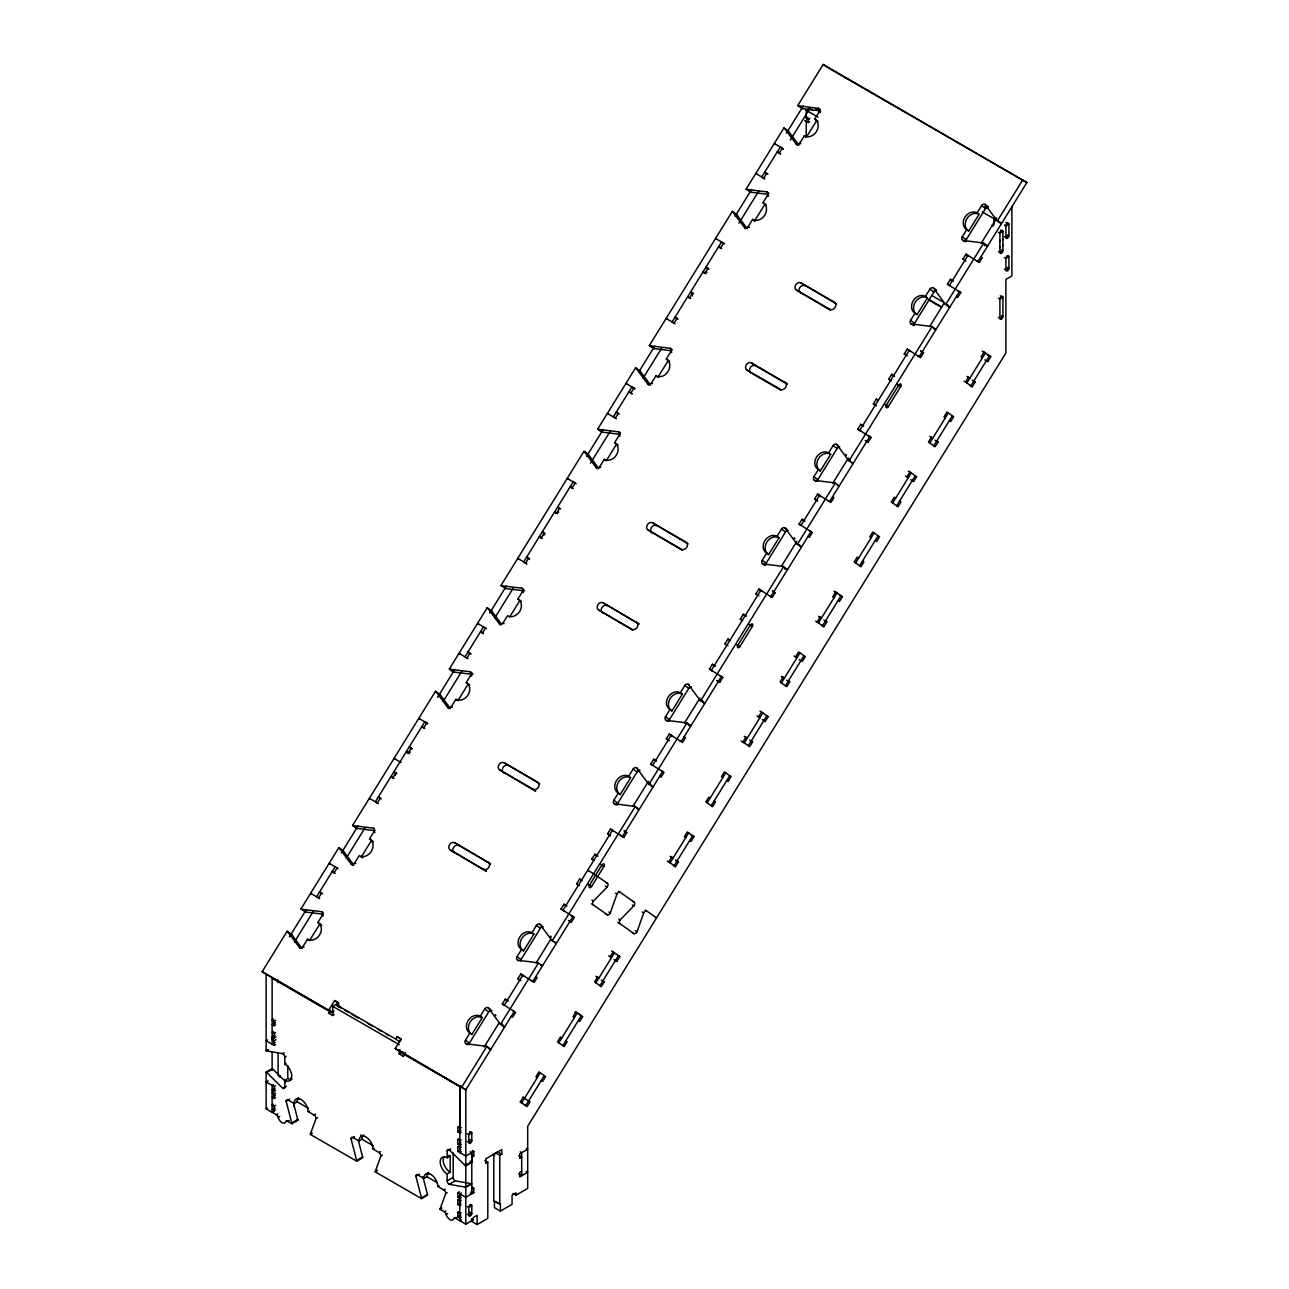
<?xml version="1.0" encoding="UTF-8"?>
<svg xmlns="http://www.w3.org/2000/svg" width="1289" height="1289" viewBox="0 0 1289 1289"><rect width="100%" height="100%" fill="white"/><g stroke="black" fill="none" stroke-linecap="round" stroke-linejoin="round"><path stroke-width="1.5" d="M275.991 1039.675L274.122 1040.755L272.124 1039.595L272.124 1036.904L275.121 1035.18M461.124 1132.209L459.819 1132.967L457.821 1131.823L457.821 1127.198L459.819 1128.358L459.819 1086.595L460.93 1085.95M470.292 1151.705L471.79 1152.559L471.79 1162.485L465.796 1165.949L465.796 1089.817L514.279 1011.43L512.78 1010.56M999.91 247.601L999.91 246.392M999.91 241.591L999.91 240.382M1002.906 245.861L1002.906 244.668M1002.906 239.867L1002.906 238.658M1011.897 206.772L1011.897 275.943L1005.903 279.391L1005.903 352.96L527.7 1126.232L527.7 1188.426L516.051 1195.161L513.054 1193.421M605.782 913.901L607.28 914.771A2.82 1.627 -60 0 0 610.325 912.902L616.98 894.034A2.82 1.627 -60 0 1 620.041 892.165L634.252 902.187A2.82 1.627 -60 0 1 633.834 905.909L620.202 919.863A2.82 1.627 -60 0 0 619.8 923.585L634.011 933.607A2.82 1.627 -60 0 0 637.056 931.738L643.71 912.87A2.82 1.627 -60 0 1 646.756 911.017L656.536 917.913L655.038 917.043M358.39 1140.652L362.612 1157.006A2.82 1.627 60 0 1 362.692 1157.715L356.699 1161.18L310.375 1134.433A2.82 1.627 60 0 1 310.456 1133.821L316.079 1118.514L317.577 1117.644M422.905 1176.744L427.465 1194.452A2.82 1.627 60 0 1 427.545 1195.161L421.567 1198.625L375.244 1171.878A2.82 1.627 60 0 1 375.325 1171.266L380.948 1155.959L382.446 1155.089M457.096 1217.412L455.597 1218.266A2.82 1.627 60 0 0 453.712 1218.717A5.639 3.255 60 0 1 449.958 1219.62A5.639 3.255 60 0 1 446.187 1214.367A2.82 1.627 60 0 0 444.302 1211.757L440.097 1209.324A2.82 1.627 60 0 1 440.177 1208.711L445.801 1193.405L447.299 1192.534M333.996 1010.866L332.691 1012.961L262.134 971.713L287.157 931.238L291.685 934.493L302.077 948.527M323.297 914.223L305.574 912.016L300.933 908.954L338.83 847.695L342.842 850.514A2.82 2.304 -54.8 0 1 343.341 850.949L353.75 864.983M374.954 830.68L357.246 828.473A2.82 2.304 -54.8 0 1 356.602 828.247L352.606 825.411L435.537 691.291L440.065 694.545L450.457 708.579M472.934 674.437L453.954 672.068A2.82 2.304 -54.8 0 1 453.325 671.843L449.313 669.023L487.21 607.747L491.721 611.002L501.389 624.037M524.607 590.894L505.626 588.541L500.986 585.48L583.933 451.359L587.929 454.179A2.82 2.304 -54.8 0 1 588.445 454.614L598.853 468.648M620.057 434.345L602.35 432.137A2.82 2.304 -54.8 0 1 601.705 431.912L597.693 429.076L635.59 367.816L640.101 371.071L650.51 385.105M671.714 350.801L654.006 348.594A2.82 2.304 -54.8 0 1 653.378 348.368L649.366 345.533L732.313 211.412L736.825 214.667L747.233 228.701M768.437 194.397L750.73 192.19L746.089 189.145L783.97 127.869L788.481 131.124L798.89 145.158M820.11 110.854L802.386 108.663L797.746 105.601L823.188 64.45L1026.866 182.555L977.98 261.619L976.482 260.749M289.429 936.894L306.363 909.502M341.327 852.964L357.923 826.104M437.454 697.51L454.84 669.394M489.707 613.032L506.303 586.173M586.608 456.306L603.22 429.463M638.99 371.619L654.683 346.225M735.004 216.375L751.6 189.515M786.435 133.202L803.337 105.859M316.595 896.773L335.14 866.788M464.975 656.842L483.52 626.841M613.355 416.895L631.916 386.909L634.575 388.795M319.591 898.642L318.592 897.934L321.557 893.132L319.559 891.988L321.573 893.39M330.403 864.21L329.162 863.324L337.138 867.948L334.173 872.734L332.175 871.59L335.172 873.443M409.241 753.678L408.242 752.969L411.207 748.168L409.209 747.024L411.723 748.78M424.822 728.478L423.823 727.769L426.788 722.984L418.796 718.36L419.811 719.069M467.971 658.695L466.972 657.986L469.937 653.201L467.939 652.041L469.953 653.459M483.552 633.511L482.553 632.802L485.518 628.001L477.542 623.393L478.783 624.279M526.718 563.728L525.703 563.019L528.683 558.218L526.685 557.074L529.183 558.83M542.298 538.528L541.283 537.819L544.264 533.018L542.266 531.874L544.264 533.292A2.111 1.225 -60 0 0 543.926 535.531M573.202 488.547L572.203 487.838L575.168 483.037L567.192 478.428L568.191 479.137M616.368 418.764L615.352 418.055L618.317 413.253L616.335 412.109L619.332 414.22M632.19 393.741L630.933 392.855L633.898 388.07L625.922 383.445L627.179 384.331M675.098 323.781L674.099 323.072L677.063 318.286L675.065 317.126L677.321 318.721M690.678 298.597L689.679 297.888L692.644 293.086L690.646 291.926L692.644 293.344A2.111 1.225 -60 0 0 692.531 295.858M706.001 273.8L705.002 273.091L707.967 268.289L705.969 267.145L708.225 268.724M721.582 248.6L720.583 247.891L723.548 243.105L715.572 238.481L716.571 239.19M764.748 178.817L763.733 178.108L766.713 173.322L764.715 172.162L767.712 174.289M780.57 153.81L779.313 152.924L782.294 148.122L774.302 143.514L775.301 144.223M395.481 775.35A2.111 1.225 -60 0 1 395.884 773.223L396.271 772.594M294.359 942.066L313.404 911.259M346.274 858.103L364.948 827.892M443.19 701.393L461.865 671.182M494.654 618.156L513.344 587.945M590.523 463.122L610.245 431.235M643.034 378.225L661.724 348.014M738.903 223.19L758.625 191.304M790.366 139.985L809.959 108.292M287.157 931.238A2.82 2.304 -54.8 0 1 287.673 931.657L299.564 947.705A2.82 2.304 -54.8 0 0 303.044 946.448L307.491 939.246A9.877 8.056 -54.8 0 0 319.672 934.896A9.877 8.056 -54.8 0 0 317.884 922.457L322.331 915.254A2.82 2.304 -54.8 0 0 321.815 911.71L301.578 909.196A2.82 2.304 -54.8 0 1 300.933 908.954M338.83 847.695A2.82 2.304 -54.8 0 1 339.329 848.13L351.22 864.162A2.82 2.304 -54.8 0 0 354.701 862.905L359.164 855.719A9.877 8.056 -54.8 0 0 371.345 851.352A9.877 8.056 -54.8 0 0 369.54 838.913L373.987 831.711A2.82 2.304 -54.8 0 0 373.488 828.166L353.234 825.653A2.82 2.304 -54.8 0 1 352.606 825.411M435.537 691.291A2.82 2.304 -54.8 0 1 436.053 691.726L447.944 707.758A2.82 2.304 -54.8 0 0 451.424 706.517L455.871 699.315A9.877 8.056 -54.8 0 0 468.052 694.948A9.877 8.056 -54.8 0 0 466.264 682.526L470.711 675.323A2.82 2.304 -54.8 0 0 470.195 671.762L449.958 669.249A2.82 2.304 -54.8 0 1 449.313 669.023M487.21 607.747A2.82 2.304 -54.8 0 1 487.709 608.182L499.6 624.214A2.82 2.304 -54.8 0 0 503.081 622.974L507.544 615.771A9.877 8.056 -54.8 0 0 519.725 611.405A9.877 8.056 -54.8 0 0 517.92 598.982L522.367 591.78A2.82 2.304 -54.8 0 0 521.868 588.219L501.614 585.705A2.82 2.304 -54.8 0 1 500.986 585.48M583.933 451.359A2.82 2.304 -54.8 0 1 584.433 451.778L596.324 467.826A2.82 2.304 -54.8 0 0 599.804 466.57L604.251 459.367A9.877 8.056 -54.8 0 0 616.432 455.017A9.877 8.056 -54.8 0 0 614.644 442.578L619.091 435.376A2.82 2.304 -54.8 0 0 618.575 431.831L598.338 429.318A2.82 2.304 -54.8 0 1 597.693 429.076M635.59 367.816A2.82 2.304 -54.8 0 1 636.105 368.251L647.98 384.283A2.82 2.304 -54.8 0 0 651.461 383.026L655.924 375.84A9.877 8.056 -54.8 0 0 668.105 371.474A9.877 8.056 -54.8 0 0 666.3 359.035L670.763 351.833A2.82 2.304 -54.8 0 0 670.248 348.288L649.994 345.774A2.82 2.304 -54.8 0 1 649.366 345.533M732.313 211.412A2.82 2.304 -54.8 0 1 732.813 211.847L744.704 227.879A2.82 2.304 -54.8 0 0 748.184 226.638L752.631 219.436A9.877 8.056 -54.8 0 0 764.812 215.07A9.877 8.056 -54.8 0 0 763.024 202.647L767.471 195.445A2.82 2.304 -54.8 0 0 766.955 191.884L746.718 189.37A2.82 2.304 -54.8 0 1 746.089 189.145M783.97 127.869A2.82 2.304 -54.8 0 1 784.485 128.304L796.36 144.336A2.82 2.304 -54.8 0 0 799.841 143.095L804.304 135.893A9.877 8.056 -54.8 0 0 816.485 131.526A9.877 8.056 -54.8 0 0 814.68 119.104L819.143 111.901A2.82 2.304 -54.8 0 0 818.628 108.34L798.374 105.827A2.82 2.304 -54.8 0 1 797.746 105.601M317.884 922.457L319.881 923.875L309.489 940.664L307.491 939.246M361.162 857.121L371.554 840.331L369.54 838.913M466.264 682.526L468.261 683.927L457.885 700.733L455.871 699.315M509.542 617.189L519.934 600.384L517.92 598.982M614.644 442.578L616.641 443.996L606.265 460.785L604.251 459.367M666.3 359.035L668.314 360.453L657.922 377.242L655.924 375.84M752.631 219.436L754.645 220.854L765.022 204.049L763.024 202.647M814.68 119.104L816.694 120.505L806.302 137.311L804.304 135.893M332.691 1012.961L328.695 1010.141L334.624 1000.538L338.62 1002.842L337.138 1005.243L341.134 1008.062M337.057 1005.919L338.346 1003.809M399.703 1041.883L395.707 1039.063L397.189 1036.662L401.185 1038.966L395.24 1048.553L465.812 1089.817L395.24 1048.553M400.17 1041.125L401.201 1039.482L397.189 1036.662M399.252 1051.389L400.186 1049.89M467.456 1044.815L465.957 1043.768A2.82 2.304 -54.8 0 1 465.442 1040.207L469.889 1033.005A9.877 8.056 -54.8 0 1 468.1 1020.582A9.877 8.056 -54.8 0 1 480.281 1016.215L484.728 1009.013A2.82 2.304 -54.8 0 1 488.209 1007.772L489.208 1008.481M518.613 960.933L517.614 960.224A2.82 2.304 -54.8 0 1 517.098 956.664L521.546 949.477A9.877 8.056 -54.8 0 1 519.757 937.039A9.877 8.056 -54.8 0 1 531.938 932.672L536.385 925.47A2.82 2.304 -54.8 0 1 539.865 924.229L542.121 925.824M616.078 805.061L614.337 803.82A2.82 2.304 -54.8 0 1 613.822 800.276L618.269 793.073A9.877 8.056 -54.8 0 1 616.48 780.635A9.877 8.056 -54.8 0 1 628.661 776.284L633.108 769.082A2.82 2.304 -54.8 0 1 636.589 767.825L637.588 768.534M667.251 721.163L665.994 720.277A2.82 2.304 -54.8 0 1 665.478 716.732L669.926 709.53A9.877 8.056 -54.8 0 1 668.137 697.091A9.877 8.056 -54.8 0 1 680.318 692.741L684.765 685.539A2.82 2.304 -54.8 0 1 688.245 684.298L689.261 684.991M764.715 565.291L762.717 563.889A2.82 2.304 -54.8 0 1 762.202 560.328L766.649 553.126A9.877 8.056 -54.8 0 1 764.86 540.703A9.877 8.056 -54.8 0 1 777.041 536.337L781.488 529.135A2.82 2.304 -54.8 0 1 784.969 527.894L786.967 529.312M815.873 481.409L814.374 480.346A2.82 2.304 -54.8 0 1 813.858 476.785L818.322 469.599A9.877 8.056 -54.8 0 1 816.517 457.16A9.877 8.056 -54.8 0 1 828.698 452.793L833.145 445.591A2.82 2.304 -54.8 0 1 836.625 444.351L838.382 445.591M913.353 325.537L911.097 323.942A2.82 2.304 -54.8 0 1 910.582 320.397L915.029 313.195A9.877 8.056 -54.8 0 1 913.24 300.756A9.877 8.056 -54.8 0 1 925.421 296.389L929.868 289.203A2.82 2.304 -54.8 0 1 933.349 287.946L935.105 289.187M964.51 241.639L962.754 240.398A2.82 2.304 -54.8 0 1 962.239 236.854L966.702 229.651A9.877 8.056 -54.8 0 1 964.897 217.213A9.877 8.056 -54.8 0 1 977.078 212.862L981.541 205.66A2.82 2.304 -54.8 0 1 985.022 204.403L988.019 206.53M469.889 1033.005L471.887 1034.423L482.279 1017.633L480.281 1016.215M521.546 949.477L523.56 950.879L533.936 934.09L531.938 932.672M618.269 793.073L620.267 794.491L630.659 777.686L628.661 776.284M669.926 709.53L671.94 710.948L682.316 694.143L680.318 692.741M766.649 553.126L768.663 554.544L779.039 537.755L777.041 536.337M818.322 469.599L820.32 471.001L830.712 454.211L828.698 452.793M915.029 313.195L917.043 314.613L927.419 297.807L925.421 296.389M966.702 229.651L968.7 231.069L979.092 214.264L977.078 212.862M468.954 1044.702A2.82 2.304 -54.8 0 1 469.438 1043.043L488.74 1011.849A2.82 2.304 -54.8 0 1 491.834 1010.431M520.627 960.998A2.82 2.304 -54.8 0 1 521.11 959.499L540.397 928.306A2.82 2.304 -54.8 0 1 543.346 926.855M617.35 805.013A2.82 2.304 -54.8 0 1 617.834 803.095L637.12 771.902A2.82 2.304 -54.8 0 1 639.989 770.435L639.843 770.129M669.007 721.324A2.82 2.304 -54.8 0 1 669.49 719.552L688.777 688.358A2.82 2.304 -54.8 0 1 691.5 686.876M765.747 565.194A2.82 2.304 -54.8 0 1 766.214 563.164L785.5 531.97A2.82 2.304 -54.8 0 1 788.143 530.456M817.387 481.393A2.82 2.304 -54.8 0 1 817.871 479.621L837.157 448.427A2.82 2.304 -54.8 0 1 839.767 446.912M914.175 325.489A2.82 2.304 -54.8 0 1 914.594 323.217L933.881 292.023A2.82 2.304 -54.8 0 1 936.523 290.524M965.783 241.704A2.82 2.304 -54.8 0 1 966.251 239.673L982.766 212.975M983.588 211.638L985.537 208.48A2.82 2.304 -54.8 0 1 988.019 206.981M503.29 1004.695L502.291 1003.986L505.256 999.184L507.254 1000.345M519.87 980.204L517.872 978.786L520.837 974.001L534.162 982.379L537.142 977.578L535.805 976.627M563.277 910.598L561.021 909.019L563.986 904.217L565.984 905.361M578.1 884.882L576.602 883.819L579.567 879.017L581.565 880.178M593.939 860.44L591.941 859.022L594.906 854.22L597.903 856.089M610.277 835.771L607.522 833.838L610.487 829.036L623.812 837.415L626.776 832.613L623.94 830.809M652.17 765.102L650.671 764.055L653.636 759.253L656.633 761.106M668.508 740.45L666.252 738.855L669.217 734.053L682.542 742.432L685.522 737.63L684.185 736.696M711.915 670.844L709.401 669.072L712.366 664.27L715.363 666.139M726.738 645.112L724.982 643.872L727.947 639.086L729.945 640.23M742.577 620.67L740.321 619.091L743.286 614.289L746.283 616.142M757.4 594.954L755.902 593.891L758.867 589.089L772.192 597.468L775.156 592.666L772.337 590.861M800.807 525.348L799.051 524.107L802.016 519.306L805.013 521.175M817.387 500.857L814.632 498.907L817.597 494.122L830.922 502.501L833.902 497.699L832.565 496.748M860.295 430.897L857.781 429.14L860.746 424.339L863.759 426.192M875.376 405.358L873.362 403.94L876.327 399.139L878.325 400.299M891.198 380.916L888.701 379.143L891.666 374.342L894.663 376.211M907.279 355.812L904.282 353.943L907.247 349.158L920.572 357.536L923.536 352.735L920.717 350.93M949.429 285.578L947.431 284.176L950.396 279.375L952.394 280.519M966.025 261.087L963.012 258.976L965.977 254.175L979.318 262.553L982.282 257.752L980.945 256.817M504.289 1005.146L522.835 975.145M652.669 765.199L671.215 735.213M801.049 525.268L819.595 495.266M909.244 350.302L859.779 430.284L860.778 430.993M949.429 285.32L967.975 255.335M484.165 1046.99L498.972 1023.031M536.031 963.109L550.564 939.6M632.947 806.398L648.512 781.215M684.411 723.161L699.991 697.994M781.327 566.451L796.892 541.283M832.791 483.23L848.371 458.046M929.707 326.52L944.241 303.012M981.138 243.347L996.623 218.324M461.8 1086.981L486.823 1046.507L490.835 1049.343A2.82 2.304 -54.8 0 0 490.207 1049.101L488.934 1048.956M488.209 1007.772L500.1 1023.804L504.096 1026.624A2.82 2.304 -54.8 0 0 504.611 1027.059L500.599 1024.239L538.496 962.964A2.82 2.304 -54.8 0 0 537.867 962.738L517.614 960.224M637.314 809.009L638.587 809.17A2.82 2.304 -54.8 0 1 639.215 809.395L635.219 806.576L552.272 940.696A2.82 2.304 -54.8 0 1 551.756 940.261L539.865 924.229M688.987 725.465L690.243 725.626A2.82 2.304 -54.8 0 1 690.888 725.852L686.876 723.032L648.979 784.292A2.82 2.304 -54.8 0 1 648.48 783.873L636.589 767.825M934.09 329.13L935.347 329.291A2.82 2.304 -54.8 0 1 935.975 329.517L931.979 326.697L849.032 460.817A2.82 2.304 -54.8 0 1 848.516 460.382L836.625 444.351M933.349 287.946L945.24 303.995L949.252 306.814A2.82 2.304 -54.8 0 0 949.751 307.249L945.755 304.413L983.636 243.154L987.648 245.973A2.82 2.304 -54.8 0 0 987.02 245.748L984.474 245.426M985.022 204.403L996.896 220.451L1000.909 223.271A2.82 2.304 -54.8 0 0 1001.424 223.706L997.412 220.87L1022.854 179.719M601.931 865.048L589.556 885.044A2.111 1.225 -60 0 0 589.444 887.557A2.111 1.225 -60 0 0 591.57 886.461L603.929 866.466A2.111 1.225 -60 0 0 604.042 863.952A2.111 1.225 -60 0 0 601.931 865.048L603.929 866.466L600.432 864.178M750.311 625.101L737.936 645.096A2.111 1.225 -60 0 0 737.824 647.61A2.111 1.225 -60 0 0 739.95 646.514L752.309 626.518A2.111 1.225 -60 0 0 752.422 624.021A2.111 1.225 -60 0 0 750.311 625.101L752.309 626.518L748.812 624.247M898.691 385.169L886.316 405.165A2.111 1.225 -60 0 0 886.22 407.662A2.111 1.225 -60 0 0 888.33 406.583L900.689 386.587A2.111 1.225 -60 0 0 900.802 384.074A2.111 1.225 -60 0 0 898.691 385.169L900.689 386.587L897.192 384.299M959.435 291.604L919.234 356.586L917.736 355.732M569.142 920.894L571.381 922.183L574.346 917.397L561.021 909.019M717.151 680.737L719.761 682.252L722.742 677.45L709.401 669.072M866.643 441.45L868.141 442.304L871.122 437.519L857.781 429.14M947.431 284.176L960.756 292.555L957.791 297.34L956.454 296.406M611.631 951.04L613.129 951.91L610.164 956.712L611.485 957.646L608.666 955.842M675.581 860.037L678.417 861.842L675.452 866.643L668.765 861.922L671.73 857.137L670.232 856.267M760.011 711.109L761.509 711.963L758.544 716.765L759.882 717.699L757.046 715.894M823.961 620.09L826.797 621.894L823.832 626.696L817.145 621.991L820.11 617.189L818.612 616.319M908.391 471.162L909.889 472.032L906.924 476.833L908.262 477.768L905.426 475.963M972.341 380.158L975.177 381.963L972.212 386.764L965.525 382.043L968.49 377.258L967.008 376.388M540.268 1072.819L521.723 1102.804L520.224 1101.95M558.814 1042.833L577.359 1012.832M595.921 982.846L614.466 952.845M670.103 862.873L688.648 832.871M707.194 802.886L725.739 772.901M762.846 712.914L744.301 742.899L741.094 741.062M781.392 682.912L799.937 652.927M818.483 622.925L837.028 592.94L833.838 591.087M855.574 562.939L874.135 532.953M892.681 502.968L911.226 472.966M929.772 442.981L948.317 412.979M966.863 382.994L985.408 352.993L982.218 351.156M544.28 1075.638L525.735 1105.64L524.236 1104.77M562.826 1045.653L581.371 1015.651L574.991 1011.978M599.917 985.666L618.462 955.681M674.115 865.692L692.66 835.707M711.206 805.706L729.751 775.72M748.297 745.735L766.842 715.733L768.18 716.684L765.215 721.469L763.716 720.615M785.404 685.748L803.949 655.747M822.495 625.761L841.04 595.76M859.586 565.774L878.131 535.773M896.677 505.787L915.238 475.802M933.784 445.801L952.329 415.815M970.875 385.814L989.42 355.828M602.881 980.865L604.219 981.815L601.254 986.601L594.583 981.896L597.548 977.094L598.886 978.045L595.889 976.305M615.336 960.547L616.835 961.417L619.8 956.615L613.129 951.91M685.684 837.673L684.346 836.738L687.311 831.937L693.998 836.642L691.033 841.443L689.696 840.509M751.278 740.933L752.599 741.868L749.634 746.669L742.963 741.965L745.928 737.163L747.266 738.098L744.269 736.373M788.369 680.946L789.706 681.881L786.741 686.683L780.054 681.978L783.019 677.176L784.357 678.111L781.36 676.387M799.325 659.759L802.306 661.483L805.287 656.697L798.6 651.976L795.635 656.778L796.973 657.728L793.976 655.988M834.064 597.742L832.726 596.791L835.691 591.989L842.378 596.71L839.413 601.512L838.076 600.561M912.096 480.668L913.595 481.538L916.56 476.737L909.889 472.032M936.749 440.999L938.086 441.95L935.121 446.751L928.434 442.03L931.399 437.229L932.737 438.179L929.74 436.455M984.796 359.84L987.793 361.565L990.758 356.763L984.071 352.058L981.106 356.86L982.444 357.794M607.28 914.771L593.069 904.749A2.82 1.627 -60 0 1 593.488 901.027L607.119 887.074A2.82 1.627 -60 0 0 607.522 883.352L596.243 875.602M275.185 1022.37A2.111 1.225 -60 0 0 275.121 1022.886L272.124 1024.61L274.122 1025.77L275.62 1024.9M275.185 1095.118A2.111 1.225 -60 0 0 275.121 1095.634L272.124 1097.358L274.122 1098.502L275.62 1097.648M807.736 117.17L806.237 118.024L806.237 110.274L810.733 107.68M809.734 118.314L808.235 119.184L808.235 122.519L804.739 120.505M808.235 122.519L809.734 121.649M982.186 211.863L993.916 218.631L995.801 217.551M991.918 226.284L993.416 224.367M272.881 977.803L272.124 978.238L328.695 1010.898L330.193 1010.028M273.622 1019.132L272.124 1020.002L274.122 1021.146L275.62 1020.292M273.445 1031.538L272.124 1032.296L274.122 1033.44L275.62 1032.586M267.629 1039.885L266.13 1040.755L274.122 1045.363L275.62 1044.493M272.124 1036.904L274.122 1038.064L275.991 1036.984M272.124 1039.595L273.993 1038.515M334.189 1014.636L332.691 1015.506L332.691 1006.29L338.314 1003.051M275.121 1042.479L272.124 1044.219L272.124 977.997M328.695 1010.898L328.695 1013.202L332.063 1011.253M266.13 974.548L266.13 1050.664L267.629 1049.794M266.13 1050.664A2.82 1.627 60 0 0 266.71 1050.906L268.579 1049.826M266.71 1050.906L282.774 1053.677L284.273 1052.823M285.755 1081.858L272.704 1069.032A2.82 1.627 60 0 0 272.124 1068.613L266.13 1072.077A2.82 1.627 60 0 1 266.71 1072.496L282.774 1088.27A2.82 1.627 60 0 0 284.772 1087.11L284.772 1080.198A9.877 5.704 60 0 0 291.765 1076.154A9.877 5.704 60 0 0 284.772 1064.053L284.772 1057.141L286.271 1056.271M266.71 1072.496L272.704 1069.032M284.772 1064.053L286.077 1063.296M268.128 1080.843L266.13 1081.987L274.122 1086.595L275.62 1085.741M279.117 1076.798L280.116 1076.234L280.116 1077.088M273.622 1084.581L272.124 1085.451L272.124 1112.343L274.106 1111.199M284.772 1080.198L287.769 1078.474A9.877 5.704 60 0 0 292.039 1079.247M275.121 1088.335L272.124 1090.059L274.122 1091.203L275.62 1090.349M273.993 1091.67L272.124 1092.75L274.122 1093.894L275.62 1093.04M282.774 1088.27L286.271 1086.256M273.445 1104.286L272.124 1105.044L274.122 1106.188L275.62 1105.334M266.13 1072.077L266.13 1108.894L267.629 1108.024M293.538 1103.207L297.743 1119.561A2.82 1.627 60 0 1 297.84 1120.27L291.846 1123.734A2.82 1.627 60 0 0 291.765 1123.025L286.142 1101.225L289.638 1099.195M275.121 1107.928L272.124 1109.652L274.122 1110.812L275.62 1109.942M286.142 1101.225A2.82 1.627 60 0 1 288.14 1100.065L294.118 1103.529L297.115 1101.789A9.877 5.704 60 0 1 298.581 1097.712M266.13 1108.894L276.345 1114.776L277.828 1113.905M276.345 1114.776A2.82 1.627 60 0 1 278.215 1117.402L279.713 1116.532M399.252 1049.907L399.252 1053.935L402.99 1051.776M278.215 1117.402A5.639 3.255 60 0 0 281.985 1122.638A5.639 3.255 60 0 0 285.755 1121.752L287.254 1120.882M404.746 1055.369L403.248 1056.239L403.248 1053.935L405.487 1052.63M285.755 1121.752A2.82 1.627 60 0 1 287.64 1121.301L289.123 1120.431M294.118 1103.529A9.877 5.704 60 0 1 301.11 1099.485A9.877 5.704 60 0 1 308.103 1111.601L309.408 1110.844M291.765 1123.025L297.743 1119.561M308.103 1111.601L314.097 1115.049L315.579 1114.179M310.456 1133.821L311.954 1132.95M310.375 1134.433L311.874 1133.563M356.699 1161.18A2.82 1.627 60 0 0 356.618 1160.471L350.995 1138.67L354.491 1136.64M350.995 1138.67A2.82 1.627 60 0 1 352.993 1137.51L358.987 1140.974L361.983 1139.234A9.877 5.704 60 0 1 363.756 1134.884M358.987 1140.974A9.877 5.704 60 0 1 365.963 1136.93A9.877 5.704 60 0 1 372.956 1149.047L374.261 1148.29M356.618 1160.471L362.612 1157.006M372.956 1149.047L378.95 1152.495L380.448 1151.641M375.325 1171.266L377.194 1170.186M375.244 1171.878L377.113 1170.799M457.821 1127.198L459.319 1126.344M459.819 1128.358L461.317 1127.488M457.821 1131.823L460.817 1130.082M461.317 1144.406L459.819 1145.26L457.821 1144.116L457.821 1139.508L459.319 1138.638M461.124 1139.895L459.819 1140.652L457.821 1139.508M457.821 1144.116L460.817 1142.376M449.168 1184.333L455.162 1180.869L471.226 1183.656A2.82 1.627 60 0 1 471.79 1183.882L465.796 1187.346A2.82 1.627 60 0 0 465.232 1187.105L449.168 1184.333A2.82 1.627 60 0 1 447.17 1180.869L447.17 1173.957A9.877 5.704 60 0 1 440.177 1161.856A9.877 5.704 60 0 1 447.17 1157.812L447.17 1150.9L450.667 1148.886M470.292 1192.937L471.79 1193.807L471.79 1157.184L473.788 1156.024L473.788 1151.415L465.796 1156.024L457.821 1151.415L457.821 1146.807L459.319 1145.937M461.317 1147.097L459.819 1147.951L457.821 1146.807M457.821 1151.415L460.817 1149.691M447.17 1157.812L450.167 1156.088L450.167 1172.233L447.17 1173.957M421.567 1198.625A2.82 1.627 60 0 0 421.471 1197.916L415.848 1176.116L419.344 1174.086M461.317 1151.705L459.819 1152.575L459.819 1086.353M415.848 1176.116A2.82 1.627 60 0 1 417.845 1174.956L423.839 1178.42L426.836 1176.68A9.877 5.704 60 0 1 428.625 1172.329M447.17 1150.9A2.82 1.627 60 0 1 449.168 1149.74L465.232 1165.514L471.226 1162.066A2.82 1.627 60 0 0 471.79 1162.485M447.17 1180.869L453.164 1177.405L453.164 1153.059M423.839 1178.42A9.877 5.704 60 0 1 430.832 1174.376A9.877 5.704 60 0 1 437.809 1186.492L439.13 1185.735M421.471 1197.916L427.465 1194.452M471.13 1221.086L477.123 1224.55L487.79 1218.379L487.79 1162.275L485.792 1163.435L485.792 1158.827L501.775 1149.595L501.775 1154.219L499.778 1155.363L495.282 1152.769M437.809 1186.492L443.803 1189.94L445.301 1189.086M465.232 1187.105L471.226 1183.656M461.317 1197.545L459.819 1198.416L457.821 1197.255L457.821 1192.647L459.319 1191.793M461.317 1192.937L459.819 1193.807L459.819 1220.715L461.317 1219.845M457.821 1197.255L460.817 1195.531M471.79 1189.199L473.788 1188.039L473.788 1192.663L465.796 1197.272L457.821 1192.647M440.177 1208.711L441.676 1207.841M440.097 1209.324L441.595 1208.454M461.124 1204.957L459.819 1205.714L457.821 1204.571L457.821 1199.946L459.319 1199.092M461.317 1200.236L459.819 1201.106L457.821 1199.946M444.302 1211.757L445.801 1210.887M457.821 1204.571L460.817 1202.83M446.187 1214.367L447.686 1213.513M521.707 1171.137L519.709 1172.297L519.709 1176.905L527.7 1172.281L526.202 1171.427M461.317 1217.154L459.819 1218.008L457.821 1216.864L457.821 1212.256L459.319 1211.386M461.124 1212.643L459.819 1213.4L457.821 1212.256M453.712 1218.717L455.968 1217.428M457.821 1216.864L460.817 1215.124M493.784 1153.881L493.784 1201.09L500.406 1204.184L500.406 1211.096L494.428 1207.648L494.428 1200.72M455.597 1218.266L465.796 1224.163L473.127 1219.942L473.127 1217.638L477.123 1215.334L477.123 1224.55M493.784 1201.09L500.406 1204.184M500.406 1211.096L512.055 1204.377L512.055 1195.161L516.051 1192.857L516.051 1195.161M962.754 240.398L983.008 242.928A2.82 2.304 -54.8 0 1 983.636 243.154M911.097 323.942L931.335 326.455A2.82 2.304 -54.8 0 1 931.979 326.697M814.374 480.346L834.628 482.859A2.82 2.304 -54.8 0 1 835.256 483.085L797.375 544.361A2.82 2.304 -54.8 0 1 796.86 543.926L784.969 527.894M837.367 485.534L838.623 485.679A2.82 2.304 -54.8 0 1 839.268 485.921L834.628 482.859M762.717 563.889L782.955 566.403A2.82 2.304 -54.8 0 1 783.599 566.628L700.652 700.749A2.82 2.304 -54.8 0 1 700.136 700.33L688.245 684.298M784.437 568.916L786.967 569.222A2.82 2.304 -54.8 0 1 787.595 569.464L782.955 566.403M665.994 720.277L686.247 722.807A2.82 2.304 -54.8 0 1 686.876 723.032M614.337 803.82L634.575 806.334A2.82 2.304 -54.8 0 1 635.219 806.576M540.607 965.413L541.863 965.558A2.82 2.304 -54.8 0 1 542.508 965.799L537.867 962.738M465.957 1043.768L486.195 1046.281A2.82 2.304 -54.8 0 1 486.823 1046.507M828.763 68.172L863.082 87.99M864.645 88.893L914.562 117.702M916.108 118.604L939.52 132.123M941.067 133.025L987.873 160.045M989.436 160.932L1012.832 174.45M1014.395 175.352L1026.866 182.555M815.583 108.759L820.61 111.66M984.828 206.466L988.18 208.399M1005.903 222.417L1008.9 224.157L1008.9 235.678A2.111 1.225 -60 0 1 1007.402 238.272A2.111 1.225 -60 0 1 1005.903 237.418L1004.405 236.548M806.237 110.274L817.967 117.057M1004.405 225.011L1005.903 225.881L1008.9 224.157A2.111 1.225 -60 0 0 1007.402 223.287A2.111 1.225 -60 0 0 1005.903 225.881L1005.903 237.418L1008.9 235.678L1007.402 234.824M806.237 117.911L808.848 119.426M991.918 225.237L993.174 225.962M1000.667 230.151L1002.906 231.456L1002.906 250.662A2.111 1.225 -60 0 1 1001.408 253.256A2.111 1.225 -60 0 1 999.91 252.402L998.411 251.532M998.411 232.326L999.91 233.18L999.91 252.402L1002.906 250.662L1001.408 249.808M1007.402 267.387L1008.9 268.257L1005.903 269.981L1005.903 258.445A2.111 1.225 -60 0 1 1007.402 255.85L1008.9 256.72L1008.9 268.257A2.111 1.225 -60 0 1 1007.402 270.851A2.111 1.225 -60 0 1 1005.903 269.981L1004.405 269.111M1004.405 257.591L1005.903 258.445L1008.9 256.72A2.111 1.225 -60 0 0 1007.402 255.85M783.293 149.218L780.296 146.962L761.735 176.964L764.409 178.849M779.313 152.924L777.315 151.764L780.586 154.068M963.012 258.976L965.01 260.12M1000.28 295.842L1002.906 297.356L1002.906 316.562A2.111 1.225 -60 0 1 1001.408 319.156A2.111 1.225 -60 0 1 999.91 318.302L998.411 317.432M998.411 298.226L999.91 299.08L1002.906 297.356A2.111 1.225 -60 0 0 1001.408 296.486A2.111 1.225 -60 0 0 999.91 299.08L999.91 318.302L1002.906 316.562L1001.408 315.708M763.733 178.108L755.757 173.499L756.756 174.208M957.775 290.815L960.756 292.555M931.915 295.568L943.645 302.335M928.08 299.08L941.985 307.104M928.612 299.902L940.777 306.927M987.761 355.039L990.758 356.763M967.958 377.113L969.827 378.193L968.49 377.258M973.308 380.883L975.177 381.963M920.926 351.22L923.536 352.735M800.985 282.919L834.257 302.125A4.238 3.448 -54.8 0 1 835.03 307.459A4.238 3.448 -54.8 0 1 829.81 309.328L796.538 290.122A4.238 3.448 -54.8 0 1 795.764 284.788A4.238 3.448 -54.8 0 1 800.985 282.919L836.609 303.995M964.027 381.19L965.525 382.043M969.956 385.459L972.212 386.764M918.332 356.231L920.572 357.536M796.538 290.122L830.487 310.23M720.583 247.891L718.585 246.747L720.599 248.165M904.282 353.943L906.28 355.103M705.002 273.091L703.004 271.931L705.019 273.349A2.111 1.225 -60 0 1 707.033 272.205M888.701 379.143L890.699 380.303M703.52 272.478L705.019 273.349M691.146 292.474L692.644 293.344M884.834 404.295L888.33 406.583L886.461 405.503M689.679 297.888L687.682 296.728L689.937 298.323M873.362 403.94L876.359 405.793M935.089 440.21L938.086 441.95M787.144 383.977L755.531 365.722A4.238 3.448 -54.8 0 0 750.311 367.591A4.238 3.448 -54.8 0 0 751.084 372.924L747.072 370.104A4.238 3.448 -54.8 0 1 746.299 364.771A4.238 3.448 -54.8 0 1 751.519 362.902L787.482 383.993M674.099 323.072L666.107 318.464L667.106 319.173M868.287 435.698L869.785 436.568L829.6 501.55L828.102 500.696M869.237 436.423L871.122 437.519M747.072 370.104L780.344 389.31A4.238 3.448 -54.8 0 0 785.565 387.441A4.238 3.448 -54.8 0 0 784.808 382.108M752.744 373.891L781.037 390.213M865.322 440.5L868.141 442.304M914.691 475.657L916.56 476.737M910.759 479.734L913.595 481.538M630.933 392.855L628.935 391.711L631.948 393.822M814.632 498.907L817.629 500.777M615.352 418.055L607.377 413.447L608.376 414.156M799.051 524.107L812.376 532.486L809.411 537.287L808.074 536.337M809.54 530.681L811.039 531.551L770.854 596.533L769.356 595.663M839.381 594.97L842.378 596.71M819.208 616.835L821.447 618.14L820.11 617.189M824.557 620.605L826.797 621.894M772.917 591.377L775.156 592.666M652.605 522.867L685.877 542.073A4.238 3.448 -54.8 0 1 686.65 547.406A4.238 3.448 -54.8 0 1 681.43 549.275L648.158 530.053A4.238 3.448 -54.8 0 1 647.384 524.736A4.238 3.448 -54.8 0 1 652.605 522.867L688.229 543.942M815.647 621.121L817.145 621.991M821.576 625.407L823.832 626.696M770.323 596.388L772.192 597.468M648.158 530.053L682.107 550.177M572.203 487.838L570.205 486.678L571.962 487.919M755.902 593.891L758.899 595.744M740.321 619.091L742.319 620.235M555.14 512.426L556.639 513.296A2.111 1.225 -60 0 1 558.749 512.2M542.766 532.421L544.264 533.292M736.438 644.242L739.95 646.514L736.583 644.564M541.283 537.819L539.301 536.675L541.299 538.077M724.982 643.872L727.979 645.741M786.709 680.157L789.706 681.881M632.657 630.16L598.692 610.035A4.238 3.448 -54.8 0 1 597.919 604.702A4.238 3.448 -54.8 0 1 603.139 602.833L639.086 623.94M603.139 602.833L638.764 623.924M525.703 563.019L517.727 558.411L518.726 559.12M719.907 675.645L721.405 676.516L681.204 741.497L679.722 740.627M720.487 676.161L722.742 677.45M598.692 610.035L631.964 629.258A4.238 3.448 -54.8 0 0 637.185 627.372A4.238 3.448 -54.8 0 0 636.428 622.055M716.926 680.447L719.761 682.252M762.379 719.665L765.215 721.469M749.618 740.144L752.599 741.868M482.553 632.802L480.555 631.642L483.311 633.592M666.252 738.855L669.249 740.708M466.972 657.986L458.997 653.378L459.996 654.087M650.671 764.055L663.996 772.433L661.031 777.219L659.694 776.284M661.16 770.613L662.659 771.483L622.474 836.464L620.476 835.32M691.001 834.918L693.998 836.642M670.828 856.782L673.067 858.071L671.73 857.137M676.161 860.536L678.417 861.842M624.537 831.308L626.776 832.613M504.225 762.798L537.497 782.004A4.238 3.448 -54.8 0 1 538.27 787.337A4.238 3.448 -54.8 0 1 533.05 789.206L499.778 770A4.238 3.448 -54.8 0 1 499.004 764.667A4.238 3.448 -54.8 0 1 504.225 762.798L539.849 783.873M667.267 861.068L668.765 861.922M673.583 865.564L675.452 866.643M621.942 836.335L623.812 837.415M499.778 770L535.386 791.075M423.823 727.769L421.825 726.625L423.324 727.689M607.522 833.838L610.519 835.691M408.242 752.969L406.244 751.809L408.242 753.227A2.111 1.225 -60 0 1 410.369 752.132M591.941 859.022L593.939 860.182M406.744 752.373L408.242 753.227M593.875 873.958L595.744 875.038L587.752 870.172L588.622 870.8M606.023 882.482L607.522 883.352M618.543 891.311L620.041 892.165M632.754 901.333L634.252 902.187M605.25 885.994L607.119 887.074M645.257 910.147L646.756 911.017M615.498 893.164L616.98 894.034M632.335 905.055L633.834 905.909M642.212 912.016L643.71 912.87M394.386 772.353L395.884 773.223M588.058 884.173L591.57 886.461L588.944 884.947M576.602 883.819L579.599 885.672M591.989 900.157L593.488 901.027M608.827 912.032L610.325 912.902M618.704 918.993L620.202 919.863M591.57 903.879L593.069 904.749M635.187 930.658L637.056 931.738M617.914 922.505L619.8 923.585M632.512 932.737L634.011 933.607M485.937 871.058L450.312 849.983A4.238 3.448 -54.8 0 1 449.539 844.649A4.238 3.448 -54.8 0 1 454.759 842.78L490.706 863.872M454.759 842.78L490.384 863.856M571.526 915.577L573.025 916.447L532.824 981.428L531.326 980.575M571.736 915.883L574.346 917.397M450.312 849.983L486.259 871.074M568.546 920.378L571.381 922.183M618.301 955.745L619.8 956.615M613.999 959.612L616.835 961.417M601.222 980.075L604.219 981.815M517.872 978.786L520.869 980.655M318.592 897.934L310.601 893.325L311.616 894.034M502.291 1003.986L515.616 1012.364L512.651 1017.166L511.314 1016.231M337.138 1005.243L395.707 1039.063M344.808 1010.173L348.465 1012.3M352.123 1014.411L358.229 1017.923M367.993 1023.563L372.859 1026.382M377.741 1029.202L381.415 1031.313M386.281 1034.132L388.73 1035.534M332.691 1006.29L399.252 1044.718M262.134 971.713L328.695 1010.141M403.248 1053.935L459.819 1086.595M328.695 1013.202L332.691 1015.506M399.252 1053.935L403.248 1056.239M526.202 1148.37L527.7 1149.224L519.709 1153.848L519.709 1158.457L521.707 1157.313L518.71 1155.572M520.208 1151.818L521.707 1152.688L521.707 1175.745L518.71 1174.021M469.792 1131.823L471.79 1132.967L471.79 1140.652A2.111 1.225 -60 0 1 470.292 1143.246A2.111 1.225 -60 0 1 468.793 1142.376L467.295 1141.522M273.622 1022.016L275.121 1022.886M467.295 1133.837L468.793 1134.691L471.79 1132.967A2.111 1.225 -60 0 0 470.292 1132.113A2.111 1.225 -60 0 0 468.793 1134.691L468.793 1142.376L471.79 1140.652L469.921 1139.573M497.28 1151.625L501.775 1154.219M493.22 1153.913L494.847 1154.863M472.29 1150.561L473.788 1151.415M484.793 1160.551L487.79 1162.275M471.162 1154.509L473.788 1156.024M278.617 1075.364L280.116 1076.234M472.29 1187.185L473.788 1188.039M471.162 1191.149L473.788 1192.663M297.372 1098.486L298.984 1099.42M360.598 1134.997L362.225 1135.931M427.078 1173.377L428.705 1174.311M297.115 1101.789L308.474 1108.347M361.983 1139.234L373.327 1145.792M426.836 1176.68L437.325 1182.738M469.792 1204.571L471.79 1205.714L471.79 1213.4A2.111 1.225 -60 0 1 470.292 1215.994A2.111 1.225 -60 0 1 468.793 1215.124L467.295 1214.27M273.622 1094.764L275.121 1095.634M467.295 1206.585L468.793 1207.439L471.79 1205.714A2.111 1.225 -60 0 0 470.292 1204.844A2.111 1.225 -60 0 0 468.793 1207.439L468.793 1215.124L471.79 1213.4L469.792 1212.256M471.258 1218.862L473.127 1219.942M296.518 1119.513L297.84 1120.27M287.64 1121.301L291.846 1123.734M823.188 64.45L827.2 67.27M981.541 205.66L985.537 208.48M818.628 108.34L820.384 109.581M819.143 111.901L820.384 112.788M983.008 242.928L987.02 245.748M962.239 236.854L966.251 239.673M965.977 254.175L968.732 256.124M799.841 143.095L800.856 143.804M796.36 144.336L797.375 145.045M782.294 148.122L783.293 148.831M950.396 279.375L953.393 281.228M935.363 289.364L936.362 290.073M766.713 173.322L767.712 174.015M929.868 289.203L933.881 292.023M766.955 191.884L768.969 193.302M767.471 195.445L768.47 196.154M986.456 360.63L987.793 361.565M931.335 326.455L935.347 329.291M910.582 320.397L914.594 323.217M748.184 226.638L749.441 227.508M744.704 227.879L745.96 228.765M907.247 349.158L910.582 351.252M723.548 243.105L724.547 243.798M723.886 243.589L721.55 241.945L672.101 321.928L673.438 322.862M891.666 374.342L893.921 375.937M945.353 417.781L944.015 416.846L946.98 412.045L953.667 416.75L950.702 421.551L949.365 420.601M707.967 268.289L708.982 268.998M876.327 399.139L878.341 400.557M692.644 293.086L693.643 293.795M860.746 424.339L863.002 425.918M751.519 362.902L755.531 365.722M677.063 318.286L678.062 318.979M833.145 445.591L837.157 448.427M848.516 460.382L853.044 463.637A2.82 2.304 -54.8 0 1 852.528 463.218L851.787 462.203M895.646 498.166L894.308 497.216L891.344 502.017L898.014 506.722L900.995 501.937L899.658 500.986M670.248 348.288L672.246 349.706M670.763 351.833L671.762 352.542M649.994 345.774L654.006 348.594M813.858 476.785L817.871 479.621M817.597 494.122L820.352 496.056M651.461 383.026L652.476 383.735M871.155 537.755L869.817 536.804L872.798 532.019L879.469 536.723L876.504 541.525L875.167 540.574M647.98 384.283L648.995 384.992M633.898 388.07L634.913 388.762M858.555 558.153L857.217 557.202L854.236 562.004L860.923 566.709L863.888 561.923L862.55 560.973M802.016 519.306L803.772 520.547M781.488 529.135L785.5 531.97M796.86 543.926L801.371 547.181A2.82 2.304 -54.8 0 1 800.872 546.745L799.373 544.748M618.575 431.831L620.589 433.249M619.091 435.376L620.09 436.085M598.338 429.318L602.35 432.137M762.202 560.328L766.214 563.164M584.433 451.778L588.445 454.614M599.804 466.57L600.803 467.279M596.324 467.826L597.58 468.697M761.863 590.958L760.864 590.249L711.399 670.232L712.398 670.924M758.867 589.089L761.122 590.684M576.167 483.746L573.17 481.893L523.721 561.859L526.718 563.986M743.286 614.289L745.783 616.045M800.985 660.548L802.306 661.483M560.586 508.946L557.589 507.076L559.587 508.237L556.622 513.022L554.624 511.878L557.621 513.731M727.947 639.086L730.202 640.665M782.375 677.482L783.712 678.433M544.264 533.018L545.263 533.727M712.366 664.27L714.622 665.865M761.509 711.963L768.18 716.684M528.683 558.218L529.682 558.927M684.765 685.539L688.777 688.358M700.136 700.33L704.664 703.585A2.82 2.304 -54.8 0 1 704.148 703.149L701.925 700.136M521.868 588.219L523.866 589.637M522.367 591.78L523.382 592.489M686.247 722.807L690.243 725.626M665.478 716.732L669.49 719.552M669.217 734.053L672.23 736.18M503.081 622.974L504.096 623.683M722.775 777.686L721.437 776.751L724.418 771.95L731.089 776.655L728.124 781.456L726.787 780.522M499.6 624.214L500.599 624.923M485.518 628.001L486.533 628.71M710.158 798.084L708.837 797.15L705.856 801.951L712.543 806.656L715.508 801.855L714.17 800.92M653.636 759.253L655.392 760.478M469.937 653.201L471.194 654.071M633.108 769.082L637.12 771.902M648.48 783.873L652.991 787.128A2.82 2.304 -54.8 0 1 652.492 786.693L650.993 784.695M470.195 671.762L472.451 673.357M470.711 675.323L471.71 676.032M449.958 669.249L453.954 672.068M634.575 806.334L638.587 809.17M613.822 800.276L617.834 803.095M451.424 706.517L452.423 707.226M447.944 707.758L449.2 708.644M613.483 830.889L612.484 830.18L563.019 910.163L564.018 910.872M610.487 829.036L612.984 830.793M533.05 789.206L535.725 791.092M426.788 722.984L427.787 723.677M427.465 723.709L424.79 721.824L375.325 801.806L378.338 803.659M594.906 854.22L597.403 855.993M411.207 748.168L412.206 748.877M579.567 879.017L582.08 880.79M401.185 762.605L394.08 758.351L395.079 759.06M396.883 773.674L393.886 771.805L395.884 772.965L392.903 777.766L390.905 776.606L393.918 778.475M563.986 904.217L566.983 906.07M381.302 798.858L378.305 797.005L380.303 798.165L377.323 802.95L369.347 798.342L370.346 799.051M536.385 925.47L540.397 928.306M551.756 940.261L556.268 943.516A2.82 2.304 -54.8 0 1 555.768 943.097L555.027 942.082M373.488 828.166L374.487 828.875M373.987 831.711L375.002 832.42M353.234 825.653L357.246 828.473M517.098 956.664L521.11 959.499M520.837 974.001L524.091 976.289M339.329 848.13L343.341 850.949M574.395 1017.633L573.057 1016.683L576.022 1011.897L582.709 1016.602L579.744 1021.404L578.407 1020.453M354.701 862.905L355.7 863.614M351.22 864.162L353.234 865.564M337.138 867.948L338.137 868.641M561.778 1038.032L560.441 1037.081L557.476 1041.883L564.163 1046.587L567.128 1041.802L565.79 1040.851M505.256 999.184L508.253 1001.054M489.466 1008.659L490.464 1009.368M321.557 893.132L322.572 893.841M484.728 1009.013L488.74 1011.849M321.815 911.71L322.814 912.419M322.331 915.254L323.33 915.963M537.304 1077.62L535.966 1076.669L538.931 1071.868L545.618 1076.589L542.653 1081.39L541.316 1080.44M486.195 1046.281L490.207 1049.101M465.442 1040.207L469.438 1043.043M524.687 1098.019L523.35 1097.068L520.385 1101.869L527.072 1106.574L530.037 1101.773L522.706 1097.374L524.043 1098.325M303.044 946.448L304.043 947.157M299.564 947.705L300.563 948.398M334.624 1000.538L338.636 1003.358M470.211 1161.067L471.226 1162.066M1000.167 222.272L1000.909 223.271M947.769 304.816L949.252 306.814M845.842 454.195L846.583 455.194M849.564 459.206L850.305 460.205M794.185 537.739L794.926 538.738M649.511 782.681L650.252 783.68M550.564 936.072L551.305 937.071M495.185 1014.604L495.927 1015.603M501.872 1023.627L504.096 1026.624M993.916 218.631L993.916 224.93M812.231 109.243L812.231 110.21M806.237 136.972L806.237 121.359A2.111 1.225 -60 0 1 807.236 119.168A2.111 1.225 -60 0 1 808.896 118.733M499.778 1155.363L499.778 1204.554M465.796 1163.725L465.796 1185.735M465.796 1187.346L465.796 1224.163M338.685 1004.55L338.685 1007.434M294.118 1103.11L294.118 1106.574M290.766 1078.039L290.766 1079.908M287.769 1065.359L287.769 1078.474M278.118 979.994L278.118 982.605M278.118 1053.371L278.118 1075.38M274.122 1021.146L274.122 1025.77M274.122 1033.44L274.122 1038.064M274.122 1040.755L274.122 1045.363M274.122 1086.595L274.122 1091.203M274.122 1093.894L274.122 1098.502M274.122 1106.188L274.122 1110.812M272.124 1051.905L272.124 1070.466M806.286 110.097A2.111 1.225 -60 0 1 806.479 109.517M800.55 292.941A4.238 3.448 -54.8 0 1 799.776 287.608A4.238 3.448 -54.8 0 1 804.997 285.739M997.412 220.87A2.82 2.304 -54.8 0 1 996.896 220.451M945.755 304.413A2.82 2.304 -54.8 0 1 945.24 303.995M736.309 214.248A2.82 2.304 -54.8 0 1 736.825 214.667M750.73 192.19A2.82 2.304 -54.8 0 1 750.085 191.964M787.982 130.705A2.82 2.304 -54.8 0 1 788.481 131.124M802.386 108.663A2.82 2.304 -54.8 0 1 801.758 108.421M816.694 120.505A9.877 8.056 -54.8 0 1 818.08 121.585M765.521 204.371A9.877 8.056 -54.8 0 1 766.423 205.128M755.161 221.128A9.877 8.056 -54.8 0 1 754.645 220.854M968.7 231.069A9.877 8.056 -54.8 0 1 966.911 218.631A9.877 8.056 -54.8 0 1 979.092 214.264M917.043 314.613A9.877 8.056 -54.8 0 1 915.238 302.174A9.877 8.056 -54.8 0 1 927.419 297.807M500.599 1024.239A2.82 2.304 -54.8 0 1 500.1 1023.804M291.169 934.058A2.82 2.304 -54.8 0 1 291.685 934.493M305.574 912.016A2.82 2.304 -54.8 0 1 304.945 911.79M471.887 1034.423A9.877 8.056 -54.8 0 1 470.098 1022A9.877 8.056 -54.8 0 1 482.279 1017.633M523.56 950.879A9.877 8.056 -54.8 0 1 521.755 938.456A9.877 8.056 -54.8 0 1 533.936 934.09M319.881 923.875A9.877 8.056 -54.8 0 1 321.67 925.389M371.554 840.331A9.877 8.056 -54.8 0 1 373.343 841.846M362.805 857.797A9.877 8.056 -54.8 0 1 361.677 857.394M488.048 861.987A4.238 3.448 -54.8 0 1 488.805 867.32A4.238 3.448 -54.8 0 1 483.584 869.189M454.115 852.674A4.238 3.448 -54.8 0 1 453.631 847.34A4.238 3.448 -54.8 0 1 458.771 845.6M503.773 772.82A4.238 3.448 -54.8 0 1 503.016 767.503A4.238 3.448 -54.8 0 1 508.237 765.618M439.549 694.127A2.82 2.304 -54.8 0 1 440.065 694.545M491.222 610.583A2.82 2.304 -54.8 0 1 491.721 611.002M505.626 588.541A2.82 2.304 -54.8 0 1 504.998 588.3M620.267 794.491A9.877 8.056 -54.8 0 1 618.478 782.052A9.877 8.056 -54.8 0 1 630.659 777.686M671.94 710.948A9.877 8.056 -54.8 0 1 670.135 698.509A9.877 8.056 -54.8 0 1 682.316 694.143M468.261 683.927A9.877 8.056 -54.8 0 1 469.663 685.007M519.934 600.384A9.877 8.056 -54.8 0 1 521.32 601.464M602.704 612.871A4.238 3.448 -54.8 0 1 601.931 607.538A4.238 3.448 -54.8 0 1 607.151 605.669M652.153 532.889A4.238 3.448 -54.8 0 1 651.396 527.555A4.238 3.448 -54.8 0 1 656.617 525.686M639.602 370.636A2.82 2.304 -54.8 0 1 640.101 371.071M768.663 554.544A9.877 8.056 -54.8 0 1 766.858 542.121A9.877 8.056 -54.8 0 1 779.039 537.755M820.32 471.001A9.877 8.056 -54.8 0 1 818.531 458.578A9.877 8.056 -54.8 0 1 830.712 454.211M616.641 443.996A9.877 8.056 -54.8 0 1 618.043 445.076M668.314 360.453A9.877 8.056 -54.8 0 1 669.7 361.532M282.774 1053.677A2.82 1.627 60 0 1 284.772 1057.141M465.796 1165.949A2.82 1.627 60 0 1 465.232 1165.514M455.162 1180.869A2.82 1.627 60 0 1 453.164 1177.405M443.803 1189.94A2.82 1.627 60 0 1 445.801 1193.405M378.95 1152.495A2.82 1.627 60 0 1 380.948 1155.959M314.097 1115.049A2.82 1.627 60 0 1 316.079 1118.514M450.167 1172.233A9.877 5.704 60 0 1 443.948 1156.878M448.636 1155.395A9.877 5.704 60 0 1 450.167 1156.088M1002.906 231.456L999.91 233.18A2.111 1.225 -60 0 1 1001.408 230.586A2.111 1.225 -60 0 1 1002.906 231.456"/></g></svg>
